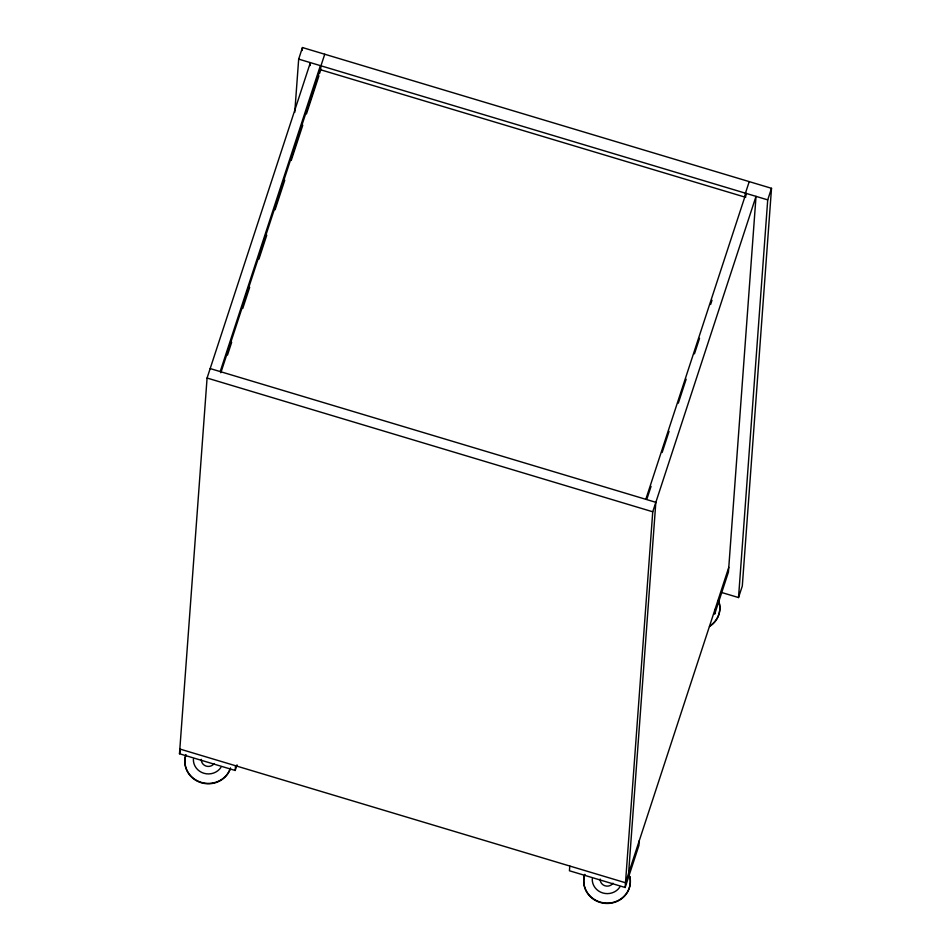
<?xml version="1.0" encoding="UTF-8"?>
<svg xmlns="http://www.w3.org/2000/svg" width="951" height="951" viewBox="0 0 951 951"><rect width="100%" height="100%" fill="white"/><g stroke="black" fill="none" stroke-linecap="round" stroke-linejoin="round"><path stroke-width="1.43" d="M237.037 764.866L235.194 770.465L179.489 753.751L207.08 378.034L310.371 62.623L310.145 65.583M235.194 770.465L235.539 765.733M294.762 112.337L298.673 59.117L302.454 47.55L771.511 188.31L742.303 585.994L738.523 597.549L721.809 592.544M302.24 50.51L302.454 47.55M319.857 73.025L320.392 65.631L220.204 371.591M320.63 70.231L320.951 65.797L324.743 54.243M569.792 866.04L569.435 870.771L625.152 887.485L638.917 845.439L639.262 840.696M625.152 887.485L652.743 511.781L756.021 196.37L728.43 572.074L714.665 614.132L715.009 609.401M628.599 873.291L655.833 502.318L210.183 368.572M745.168 196.976L745.441 193.184L749.233 181.617M745.786 196.31L746 193.35L645.812 499.311M738.523 597.549L767.719 199.876L771.511 188.31M220.834 372.744L320.107 69.613L745.703 197.332M227.515 355.008L231.664 342.312M242.743 308.481L249.673 287.333M258.91 259.124L266.755 235.159M275.065 209.779L284.765 180.179M291.232 160.434L302.775 125.187M306.46 113.906L318.93 75.842M179.489 753.751L180.405 750.945M646.906 499.049L651.055 486.365M662.134 452.521L669.064 431.374M678.301 403.176L686.147 379.211M694.456 353.831L699.532 338.318M710.611 304.486L712.002 300.254M728.787 567.343L625.496 882.754L179.834 749.019M298.673 59.117L767.719 199.876M207.08 378.034L652.743 511.781M214.13 763.522A7.002 6.621 4.2 0 1 207.865 766.423L206.07 766.078A7.002 6.621 4.2 0 1 201.315 759.35M230.475 768.039A23.323 22.063 4.2 0 1 201.303 782.376A23.323 22.063 4.2 0 1 185.909 754.654L185.873 755.023A23.323 22.063 4.2 0 0 201.279 782.744A23.323 22.063 4.2 0 0 230.439 768.396M220.929 767.433A14.931 14.11 4.2 0 1 203.894 773.27A14.931 14.11 4.2 0 1 193.386 759.171M612.991 883.217A7.002 6.621 4.2 0 1 606.726 886.118L604.931 885.773A7.002 6.621 4.2 0 1 600.176 879.045M629.788 876.323A23.323 22.063 4.2 0 1 606.167 903.081A23.323 22.063 4.2 0 1 584.77 874.361M629.764 876.691A23.323 22.063 4.2 0 1 606.144 903.45A23.323 22.063 4.2 0 1 584.746 874.718M619.79 887.128A14.931 14.11 4.2 0 1 602.756 892.965A14.931 14.11 4.2 0 1 592.247 878.867M718.433 600.188A23.323 22.063 4.2 0 1 709.541 626.115M718.409 600.557A23.323 22.063 4.2 0 1 709.517 626.483"/></g></svg>
